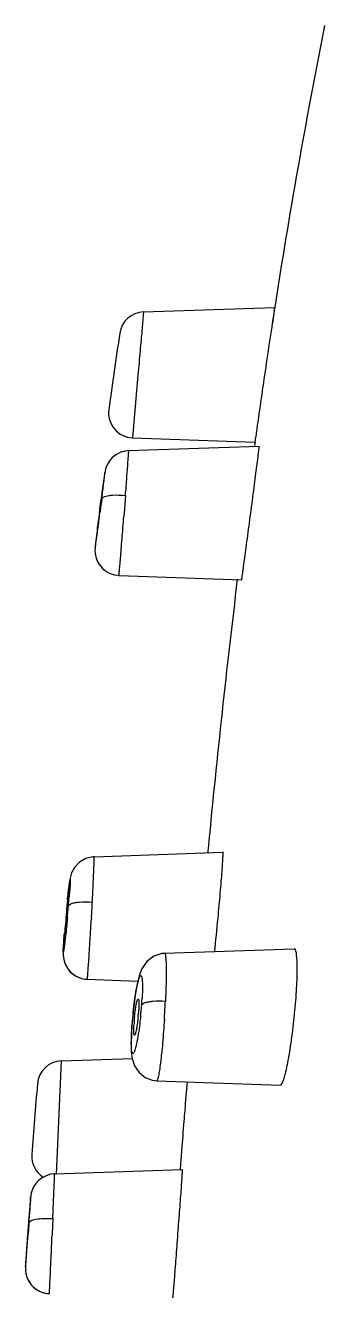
# Model space of a CAD drawing. Extents: x 60834 to 61254, y -28661 to -28364.
# Drawn here: x 61156.34 to 61162.35, y -28463.46 to -28437.96 of the extents above; entities that cross this region are included whole.
import ezdxf

# ---------------------------------------------------------------- set-up
doc = ezdxf.new("R2010")
doc.units = 0
doc.header["$LTSCALE"] = 7
doc.header["$MEASUREMENT"] = 0
doc.layers.add('08_ALL_FEATURES', color=7, linetype='CONTINUOUS')

msp = doc.modelspace()

# ---------------------------------------------------------------- linework, layer by layer
at = {"layer": '08_ALL_FEATURES', "color": 7, "linetype": 'Continuous'}
for p, q in [((61162.349, -28437.957), (61162.334, -28438.034)), ((61158.711, -28443.718), (61161.347, -28443.626)), ((61161.328, -28443.751), (61161.299, -28443.941)), ((61161.335, -28443.7), (61161.347, -28443.626)), ((61161.347, -28443.626), (61161.338, -28443.686)), ((61158.599, -28444.987), (61158.491, -28446.249)), ((61158.491, -28446.249), (61160.951, -28446.334)), ((61160.951, -28446.334), (61160.959, -28446.278)), ((61160.959, -28446.278), (61160.965, -28446.233)), ((61158.412, -28446.506), (61161.033, -28446.414)), ((61160.951, -28446.334), (61160.942, -28446.403)), ((61157.893, -28447.224), (61157.854, -28447.509)), ((61157.87, -28447.484), (61157.849, -28447.651)), ((61158.348, -28447.409), (61158.321, -28447.764)), ((61157.849, -28447.651), (61157.837, -28447.738)), ((61158.321, -28447.764), (61158.316, -28447.826)), ((61157.756, -28448.288), (61157.749, -28448.353)), ((61157.777, -28448.113), (61157.756, -28448.288)), ((61158.218, -28449.016), (61160.684, -28449.102)), ((61160.014, -28454.447), (61160.003, -28454.555)), ((61157.716, -28454.672), (61160.305, -28454.582)), ((61157.717, -28454.672), (61157.717, -28454.672)), ((61160.003, -28454.555), (61160, -28454.592)), ((61157.664, -28455.906), (61157.661, -28455.95)), ((61157.102, -28456.456), (61157.097, -28456.534)), ((61159.132, -28456.614), (61161.738, -28456.523)), ((61159.132, -28456.614), (61159.133, -28456.614)), ((61157.579, -28457.136), (61157.579, -28457.136)), ((61157.58, -28457.136), (61158.599, -28457.171)), ((61158.624, -28457.066), (61158.584, -28457.233)), ((61158.507, -28457.738), (61158.477, -28458.053)), ((61158.481, -28458.041), (61158.477, -28458.053)), ((61158.466, -28458.238), (61158.461, -28458.435)), ((61158.465, -28458.27), (61158.461, -28458.467)), ((61158.477, -28458.053), (61158.466, -28458.238)), ((61157.059, -28458.776), (61157.002, -28459.987)), ((61157.059, -28458.776), (61158.481, -28458.726)), ((61158.976, -28459.176), (61161.462, -28459.263)), ((61157.002, -28459.987), (61156.953, -28461.06)), ((61159.451, -28460.968), (61159.468, -28460.75)), ((61156.924, -28461.047), (61159.494, -28460.957)), ((61156.434, -28461.607), (61156.423, -28461.751)), ((61156.423, -28461.751), (61156.393, -28462.128)), ((61156.407, -28462.036), (61156.427, -28461.763)), ((61156.407, -28462.036), (61156.397, -28462.169)), ((61156.41, -28461.913), (61156.406, -28461.962)), ((61156.888, -28461.946), (61156.875, -28462.253)), ((61156.371, -28462.513), (61156.392, -28462.237)), ((61156.38, -28462.365), (61156.389, -28462.253)), ((61156.391, -28462.189), (61156.386, -28462.253)), ((61156.397, -28462.169), (61156.392, -28462.237)), ((61156.875, -28462.253), (61156.873, -28462.289)), ((61156.365, -28462.511), (61156.346, -28462.791)), ((61156.346, -28462.791), (61156.34, -28462.874))]:
    msp.add_line(p, q, dxfattribs=at)
for points in [[(61158.384, -28446.509), (61158.267, -28446.534), (61158.166, -28446.583), (61158.083, -28446.648), (61158.019, -28446.724)], [(61158.413, -28446.507), (61158.38, -28446.509), (61158.26, -28446.537)], [(61158.019, -28446.724), (61157.974, -28446.804), (61157.949, -28446.876), (61157.938, -28446.921), (61157.933, -28446.951), (61157.927, -28446.984), (61157.921, -28447.028), (61157.913, -28447.082), (61157.893, -28447.224)], [(61157.749, -28448.353), (61157.743, -28448.404), (61157.739, -28448.441), (61157.737, -28448.472), (61157.735, -28448.515), (61157.74, -28448.585), (61157.758, -28448.666), (61157.792, -28448.747), (61157.837, -28448.817), (61157.887, -28448.874)], [(61157.735, -28448.529), (61157.744, -28448.61), (61157.767, -28448.69), (61157.8, -28448.761), (61157.841, -28448.823), (61157.889, -28448.876), (61157.942, -28448.92)], [(61157.943, -28448.921), (61158.001, -28448.957), (61158.062, -28448.984), (61158.124, -28449.003), (61158.188, -28449.013), (61158.217, -28449.015)], [(61157.717, -28454.673), (61157.695, -28454.674), (61157.55, -28454.708), (61157.421, -28454.783), (61157.324, -28454.887), (61157.266, -28454.997), (61157.242, -28455.077), (61157.233, -28455.129), (61157.224, -28455.185), (61157.215, -28455.259), (61157.203, -28455.352), (61157.191, -28455.463), (61157.178, -28455.59), (61157.164, -28455.729)], [(61157.118, -28456.234), (61157.109, -28456.356), (61157.102, -28456.456)], [(61157.097, -28456.534), (61157.095, -28456.594), (61157.096, -28456.653), (61157.107, -28456.738), (61157.136, -28456.83), (61157.182, -28456.914), (61157.24, -28456.986), (61157.31, -28457.044), (61157.386, -28457.089), (61157.466, -28457.118), (61157.546, -28457.132), (61157.579, -28457.135)], [(61157.1, -28456.701), (61157.125, -28456.801), (61157.168, -28456.892), (61157.225, -28456.97), (61157.294, -28457.033), (61157.37, -28457.081), (61157.451, -28457.113), (61157.533, -28457.131), (61157.579, -28457.135)], [(61159.133, -28456.615), (61159.08, -28456.62), (61158.919, -28456.671), (61158.774, -28456.78), (61158.677, -28456.924), (61158.624, -28457.066)], [(61158.584, -28457.233), (61158.544, -28457.456), (61158.507, -28457.738)], [(61158.598, -28457.171), (61158.59, -28457.201), (61158.545, -28457.449)], [(61158.461, -28458.435), (61158.465, -28458.592), (61158.481, -28458.728), (61158.527, -28458.874), (61158.62, -28459.013), (61158.745, -28459.11), (61158.882, -28459.163), (61158.975, -28459.175)], [(61156.924, -28461.048), (61156.844, -28461.057), (61156.753, -28461.085), (61156.672, -28461.127), (61156.602, -28461.181), (61156.546, -28461.242), (61156.503, -28461.308), (61156.472, -28461.375), (61156.454, -28461.439), (61156.446, -28461.482), (61156.444, -28461.503), (61156.442, -28461.521), (61156.44, -28461.543), (61156.434, -28461.607)], [(61156.34, -28462.874), (61156.339, -28462.904), (61156.337, -28462.926), (61156.337, -28462.953), (61156.34, -28463.01), (61156.352, -28463.077), (61156.375, -28463.146), (61156.409, -28463.214), (61156.454, -28463.277), (61156.508, -28463.332), (61156.57, -28463.378), (61156.635, -28463.413), (61156.701, -28463.437), (61156.766, -28463.451), (61156.819, -28463.455)], [(61156.347, -28463.055), (61156.366, -28463.123), (61156.397, -28463.193), (61156.439, -28463.259), (61156.491, -28463.317), (61156.552, -28463.366), (61156.618, -28463.405), (61156.686, -28463.432), (61156.753, -28463.448), (61156.819, -28463.455)]]:
    msp.add_lwpolyline(points, dxfattribs=at)
for centre, radius, start, end in [((61294.369, -28464.219), 134.606, 168.78269, 171.19991), ((61158.728, -28444.218), 0.5, 92, 171.5464), ((61324.029, -28468.76), 164.613, 171.24348, 171.69638), ((61318.784, -28467.998), 162.313, 171.54923, 172.09685), ((61332.97, -28470.06), 173.648, 171.698, 172.11328), ((61158.508, -28445.749), 0.5, 172.094, 268), ((61191.655, -28451.942), 34.091, 171.8889, 172.3815), ((61052.415, -28433.944), 106.321, 352.6832, 352.83639), ((61118.056, -28442.598), 40.108, 352.5995, 352.8526), ((61018.949, -28429.637), 140.063, 352.45565, 352.5749), ((61188.098, -28451.683), 30.526, 172.6239, 172.9032), ((61113.242, -28441.986), 44.961, 352.3993, 352.6163), ((61106.258, -28441.222), 51.989, 352.2213, 352.4794), ((61380.997, -28475.724), 222.005, 173.10992, 174.50027), ((61135.523, -28453.718), 21.766, 355.0729, 355.5593), ((61145.859, -28454.823), 11.362, 354.9347, 355.3726), ((61123.247, -28452.667), 34.086, 354.7074, 354.9527), ((61127.736, -28453.061), 29.58, 354.9483, 355.1002), ((61060.373, -28450.46), 97.444, 356.79598, 356.98691), ((61169.443, -28457.066), 12.342, 174.6081, 175.2841), ((61143.777, -28454.649), 13.451, 353.9428, 354.6356), ((61142.951, -28454.57), 14.281, 354.6294, 354.9503), ((61121.87, -28452.541), 35.469, 354.5882, 354.7094), ((61105.759, -28450.781), 54.689, 353.9037, 354.623), ((61152.364, -28457.167), 6.327, 355.6268, 356.7009), ((61151.189, -28457.081), 7.506, 354.5129, 355.6526), ((61139.193, -28456.647), 19.978, 356.4094, 357.3377), ((61165.957, -28458.596), 7.497, 174.5767, 175.7541), ((61166.403, -28458.636), 7.944, 174.0668, 174.5889), ((61161.785, -28458.227), 3.272, 174.223, 177.0348), ((61155.064, -28457.539), 3.556, 354.2108, 355.4596), ((61150.748, -28457.04), 7.948, 353.9703, 354.5236), ((61137.979, -28456.575), 21.195, 356.3013, 356.4218), ((61157.077, -28459.276), 0.5, 91.9987, 175.3634), ((61572.502, -28492.964), 417.289, 175.36386, 175.55957), ((61156.964, -28460.695), 0.5, 175.5609, 237.799), ((61118.386, -28459.034), 38.139, 355.8968, 356.169), ((61213.417, -28466.318), 57.177, 175.3574, 175.5818), ((61189.303, -28464.698), 33.007, 175.7529, 176.0239)]:
    msp.add_arc(centre, radius, start, end, dxfattribs=at)
for points, knots in [([(61158.711, -28443.718), (61158.709, -28443.719), (61158.712, -28443.73), (61158.707, -28443.746), (61158.706, -28443.778), (61158.701, -28443.819), (61158.697, -28443.872), (61158.689, -28443.964), (61158.677, -28444.103), (61158.659, -28444.292), (61158.64, -28444.509), (61158.62, -28444.744), (61158.606, -28444.905), (61158.599, -28444.987)], [0, 0, 0, 0, 0.004876, 0.019375, 0.043305, 0.076474, 0.118629, 0.169273, 0.29381, 0.445376, 0.618217, 0.805856, 1, 1, 1, 1]), ([(61158.348, -28447.409), (61158.353, -28447.346), (61158.363, -28447.226), (61158.375, -28447.053), (61158.387, -28446.898), (61158.396, -28446.766), (61158.403, -28446.671), (61158.407, -28446.609), (61158.41, -28446.573), (61158.411, -28446.546), (61158.414, -28446.523), (61158.411, -28446.515), (61158.414, -28446.506), (61158.413, -28446.506)], [0, 0, 0, 0, 0.207684, 0.401054, 0.574064, 0.721948, 0.841164, 0.888968, 0.92852, 0.959605, 0.982013, 0.995529, 1, 1, 1, 1]), ([(61160.865, -28447.764), (61160.877, -28447.677), (61160.899, -28447.506), (61160.932, -28447.256), (61160.962, -28447.026), (61160.988, -28446.824), (61161.007, -28446.676), (61161.019, -28446.578), (61161.026, -28446.521), (61161.03, -28446.478), (61161.036, -28446.442), (61161.034, -28446.429), (61161.038, -28446.414), (61161.036, -28446.414)], [0, 0, 0, 0, 0.193989, 0.381416, 0.554289, 0.706099, 0.830997, 0.881748, 0.923902, 0.957092, 0.981008, 0.995352, 1, 1, 1, 1]), ([(61157.927, -28446.986), (61157.926, -28446.995), (61157.918, -28447.044), (61157.911, -28447.092), (61157.906, -28447.132)], [0, 0, 0, 0, 0.187561, 1, 1, 1, 1]), ([(61157.906, -28447.202), (61157.908, -28447.184), (61157.916, -28447.122), (61157.924, -28447.06), (61157.929, -28447.017)], [0, 0, 0, 0, 0.30055, 1, 1, 1, 1]), ([(61157.929, -28447.017), (61157.931, -28446.992), (61157.942, -28446.906), (61157.93, -28446.972), (61157.927, -28446.986)], [0, 0, 0, 0, 0.631693, 1, 1, 1, 1]), ([(61157.824, -28447.764), (61157.828, -28447.736), (61157.841, -28447.639), (61157.853, -28447.543), (61157.863, -28447.475)], [0, 0, 0, 0, 0.294287, 1, 1, 1, 1]), ([(61157.871, -28447.425), (61157.872, -28447.425), (61157.87, -28447.431), (61157.871, -28447.437), (61157.869, -28447.452), (61157.866, -28447.48), (61157.86, -28447.526), (61157.855, -28447.566), (61157.853, -28447.589)], [0, 0, 0, 0, 0.017073, 0.067874, 0.151437, 0.266717, 0.584711, 1, 1, 1, 1]), ([(61157.863, -28447.475), (61157.864, -28447.468), (61157.866, -28447.456), (61157.868, -28447.439), (61157.871, -28447.432), (61157.87, -28447.425), (61157.871, -28447.425)], [0, 0, 0, 0, 0.427555, 0.740742, 0.933487, 1, 1, 1, 1]), ([(61157.87, -28447.484), (61157.874, -28447.465), (61157.923, -28447.426), (61157.976, -28447.417), (61158.011, -28447.411)], [0, 0, 0, 0, 0.349514, 1, 1, 1, 1]), ([(61158.011, -28447.411), (61158.036, -28447.406), (61158.148, -28447.394), (61158.262, -28447.399), (61158.348, -28447.409)], [0, 0, 0, 0, 0.22517, 1, 1, 1, 1]), ([(61158.217, -28449.016), (61158.219, -28449.015), (61158.217, -28449.005), (61158.221, -28448.99), (61158.222, -28448.961), (61158.227, -28448.922), (61158.231, -28448.873), (61158.238, -28448.787), (61158.249, -28448.659), (61158.264, -28448.482), (61158.28, -28448.279), (61158.297, -28448.057), (61158.309, -28447.904), (61158.316, -28447.826)], [0, 0, 0, 0, 0.005061, 0.019503, 0.043243, 0.076154, 0.117869, 0.167933, 0.291282, 0.44195, 0.614658, 0.803313, 1, 1, 1, 1]), ([(61160.682, -28449.102), (61160.684, -28449.102), (61160.683, -28449.089), (61160.689, -28449.073), (61160.692, -28449.039), (61160.7, -28448.995), (61160.707, -28448.939), (61160.721, -28448.842), (61160.741, -28448.696), (61160.768, -28448.496), (61160.798, -28448.268), (61160.831, -28448.021), (61160.854, -28447.851), (61160.865, -28447.764)], [0, 0, 0, 0, 0.005127, 0.019799, 0.043966, 0.07735, 0.11958, 0.170275, 0.294941, 0.446322, 0.618754, 0.805939, 1, 1, 1, 1]), ([(61157.784, -28448.1), (61157.783, -28448.1), (61157.785, -28448.093), (61157.784, -28448.086), (61157.787, -28448.069), (61157.79, -28448.037), (61157.797, -28447.983), (61157.802, -28447.938), (61157.805, -28447.912)], [0, 0, 0, 0, 0.01742, 0.068956, 0.153547, 0.270015, 0.588616, 1, 1, 1, 1]), ([(61157.792, -28448.051), (61157.791, -28448.058), (61157.789, -28448.07), (61157.787, -28448.087), (61157.784, -28448.094), (61157.785, -28448.1), (61157.784, -28448.1)], [0, 0, 0, 0, 0.427994, 0.741331, 0.933929, 1, 1, 1, 1]), ([(61157.808, -28447.933), (61157.806, -28447.945), (61157.801, -28447.984), (61157.796, -28448.023), (61157.792, -28448.051)], [0, 0, 0, 0, 0.293514, 1, 1, 1, 1]), ([(61157.767, -28448.192), (61157.757, -28448.278), (61157.719, -28448.597), (61157.76, -28448.322), (61157.768, -28448.259)], [0, 0, 0, 0, 0.573134, 1, 1, 1, 1]), ([(61157.681, -28455.582), (61157.685, -28455.519), (61157.691, -28455.398), (61157.7, -28455.224), (61157.707, -28455.068), (61157.712, -28454.934), (61157.716, -28454.839), (61157.718, -28454.776), (61157.718, -28454.74), (61157.719, -28454.712), (61157.719, -28454.69), (61157.717, -28454.681), (61157.718, -28454.672), (61157.717, -28454.672)], [0, 0, 0, 0, 0.207013, 0.400154, 0.573193, 0.721254, 0.840684, 0.888585, 0.928226, 0.959385, 0.981844, 0.995396, 1, 1, 1, 1]), ([(61160.208, -28455.906), (61160.216, -28455.82), (61160.231, -28455.652), (61160.253, -28455.406), (61160.272, -28455.18), (61160.288, -28454.982), (61160.299, -28454.837), (61160.304, -28454.741), (61160.307, -28454.685), (61160.309, -28454.643), (61160.31, -28454.609), (61160.308, -28454.595), (61160.308, -28454.581), (61160.306, -28454.582)], [0, 0, 0, 0, 0.194612, 0.382559, 0.555647, 0.707351, 0.831862, 0.882375, 0.924282, 0.957214, 0.980912, 0.995143, 1, 1, 1, 1]), ([(61157.209, -28455.305), (61157.212, -28455.283), (61157.217, -28455.243), (61157.223, -28455.192), (61157.231, -28455.155), (61157.231, -28455.135), (61157.24, -28455.122), (61157.238, -28455.151), (61157.239, -28455.17), (61157.237, -28455.199), (61157.236, -28455.214)], [0, 0, 0, 0, 0.246989, 0.441597, 0.578926, 0.655677, 0.672596, 0.721744, 0.831678, 1, 1, 1, 1]), ([(61157.236, -28455.214), (61157.236, -28455.227), (61157.232, -28455.29), (61157.227, -28455.353), (61157.223, -28455.404)], [0, 0, 0, 0, 0.203444, 1, 1, 1, 1]), ([(61157.183, -28455.54), (61157.185, -28455.518), (61157.194, -28455.44), (61157.202, -28455.361), (61157.209, -28455.305)], [0, 0, 0, 0, 0.277971, 1, 1, 1, 1]), ([(61157.155, -28455.906), (61157.159, -28455.866), (61157.165, -28455.808), (61157.173, -28455.734), (61157.178, -28455.686), (61157.183, -28455.648), (61157.185, -28455.617), (61157.191, -28455.603), (61157.19, -28455.591), (61157.192, -28455.591)], [0, 0, 0, 0, 0.380291, 0.553323, 0.704557, 0.828874, 0.921585, 0.979395, 1, 1, 1, 1]), ([(61157.192, -28455.591), (61157.193, -28455.591), (61157.192, -28455.596), (61157.193, -28455.602), (61157.192, -28455.615), (61157.191, -28455.64), (61157.188, -28455.683), (61157.185, -28455.719), (61157.184, -28455.74)], [0, 0, 0, 0, 0.017222, 0.067469, 0.150431, 0.265307, 0.583208, 1, 1, 1, 1]), ([(61157.201, -28455.666), (61157.202, -28455.662), (61157.21, -28455.643), (61157.228, -28455.631), (61157.243, -28455.623)], [0, 0, 0, 0, 0.193366, 1, 1, 1, 1]), ([(61157.243, -28455.623), (61157.249, -28455.62), (61157.281, -28455.606), (61157.315, -28455.598), (61157.343, -28455.593)], [0, 0, 0, 0, 0.205153, 1, 1, 1, 1]), ([(61157.343, -28455.593), (61157.368, -28455.588), (61157.48, -28455.574), (61157.594, -28455.576), (61157.681, -28455.582)], [0, 0, 0, 0, 0.225595, 1, 1, 1, 1]), ([(61157.181, -28455.886), (61157.177, -28455.935), (61157.16, -28456.109), (61157.142, -28456.283), (61157.127, -28456.408)], [0, 0, 0, 0, 0.280799, 1, 1, 1, 1]), ([(61157.579, -28457.136), (61157.581, -28457.135), (61157.58, -28457.124), (61157.585, -28457.11), (61157.587, -28457.08), (61157.591, -28457.042), (61157.594, -28456.992), (61157.601, -28456.907), (61157.61, -28456.779), (61157.622, -28456.602), (61157.635, -28456.4), (61157.648, -28456.18), (61157.657, -28456.028), (61157.661, -28455.95)], [0, 0, 0, 0, 0.00524, 0.019786, 0.043628, 0.076646, 0.118468, 0.168639, 0.292182, 0.442973, 0.615648, 0.804011, 1, 1, 1, 1]), ([(61157.1, -28456.501), (61157.1, -28456.483), (61157.106, -28456.391), (61157.113, -28456.299), (61157.119, -28456.225)], [0, 0, 0, 0, 0.193946, 1, 1, 1, 1]), ([(61157.133, -28456.219), (61157.132, -28456.219), (61157.133, -28456.213), (61157.132, -28456.207), (61157.133, -28456.192), (61157.134, -28456.163), (61157.137, -28456.115), (61157.141, -28456.074), (61157.142, -28456.051)], [0, 0, 0, 0, 0.01768, 0.068699, 0.152618, 0.268499, 0.586716, 1, 1, 1, 1]), ([(61157.153, -28456.068), (61157.151, -28456.089), (61157.147, -28456.126), (61157.142, -28456.169), (61157.138, -28456.194), (61157.136, -28456.208), (61157.134, -28456.214), (61157.134, -28456.219), (61157.133, -28456.219)], [0, 0, 0, 0, 0.413202, 0.729607, 0.84492, 0.929267, 0.981271, 1, 1, 1, 1]), ([(61157.127, -28456.408), (61157.124, -28456.43), (61157.119, -28456.47), (61157.113, -28456.521), (61157.105, -28456.559), (61157.105, -28456.578), (61157.096, -28456.592), (61157.098, -28456.564), (61157.097, -28456.544), (61157.099, -28456.516), (61157.1, -28456.501)], [0, 0, 0, 0, 0.24736, 0.442562, 0.580692, 0.658438, 0.676405, 0.724387, 0.833039, 1, 1, 1, 1]), ([(61159.133, -28456.615), (61159.14, -28456.616), (61159.149, -28456.646), (61159.156, -28456.691), (61159.163, -28456.778), (61159.166, -28456.89), (61159.166, -28457.031), (61159.163, -28457.262), (61159.156, -28457.446), (61159.15, -28457.575)], [0, 0, 0, 0, 0.021728, 0.075111, 0.161586, 0.280342, 0.428022, 0.600071, 1, 1, 1, 1]), ([(61161.74, -28457.898), (61161.758, -28457.723), (61161.786, -28457.399), (61161.802, -28457.016), (61161.799, -28456.769), (61161.786, -28456.64), (61161.777, -28456.566), (61161.752, -28456.523), (61161.74, -28456.523)], [0, 0, 0, 0, 0.379857, 0.701868, 0.825165, 0.916796, 0.97424, 1, 1, 1, 1]), ([(61158.539, -28457.509), (61158.543, -28457.486), (61158.556, -28457.401), (61158.571, -28457.317), (61158.584, -28457.257)], [0, 0, 0, 0, 0.277, 1, 1, 1, 1]), ([(61158.584, -28457.257), (61158.59, -28457.226), (61158.601, -28457.183), (61158.616, -28457.131), (61158.626, -28457.103), (61158.636, -28457.082), (61158.644, -28457.068), (61158.655, -28457.061), (61158.665, -28457.066), (61158.671, -28457.08), (61158.68, -28457.111), (61158.686, -28457.17), (61158.69, -28457.26), (61158.689, -28457.33), (61158.688, -28457.369)], [0, 0, 0, 0, 0.180388, 0.25161, 0.309242, 0.352849, 0.382834, 0.401436, 0.41766, 0.443498, 0.482733, 0.603192, 0.777833, 1, 1, 1, 1]), ([(61158.501, -28457.815), (61158.504, -28457.789), (61158.515, -28457.687), (61158.528, -28457.585), (61158.539, -28457.509)], [0, 0, 0, 0, 0.256856, 1, 1, 1, 1]), ([(61158.579, -28457.582), (61158.582, -28457.57), (61158.587, -28457.555), (61158.596, -28457.534), (61158.602, -28457.533)], [0, 0, 0, 0, 0.696671, 1, 1, 1, 1]), ([(61158.602, -28457.533), (61158.607, -28457.533), (61158.613, -28457.556), (61158.616, -28457.587), (61158.618, -28457.647), (61158.616, -28457.691), (61158.615, -28457.716)], [0, 0, 0, 0, 0.079676, 0.277161, 0.590646, 1, 1, 1, 1]), ([(61158.688, -28457.369), (61158.688, -28457.381), (61158.686, -28457.436), (61158.683, -28457.49), (61158.681, -28457.531)], [0, 0, 0, 0, 0.236215, 1, 1, 1, 1]), ([(61158.529, -28457.898), (61158.53, -28457.882), (61158.537, -28457.821), (61158.545, -28457.76), (61158.552, -28457.716)], [0, 0, 0, 0, 0.258889, 1, 1, 1, 1]), ([(61158.552, -28457.716), (61158.554, -28457.702), (61158.561, -28457.657), (61158.57, -28457.613), (61158.579, -28457.582)], [0, 0, 0, 0, 0.295971, 1, 1, 1, 1]), ([(61158.615, -28457.716), (61158.615, -28457.724), (61158.613, -28457.759), (61158.611, -28457.794), (61158.609, -28457.821)], [0, 0, 0, 0, 0.238225, 1, 1, 1, 1]), ([(61158.673, -28457.65), (61158.675, -28457.646), (61158.688, -28457.629), (61158.708, -28457.619), (61158.724, -28457.612)], [0, 0, 0, 0, 0.188043, 1, 1, 1, 1]), ([(61158.724, -28457.612), (61158.731, -28457.609), (61158.764, -28457.597), (61158.798, -28457.59), (61158.826, -28457.586)], [0, 0, 0, 0, 0.209741, 1, 1, 1, 1]), ([(61158.826, -28457.586), (61158.85, -28457.581), (61158.958, -28457.569), (61159.067, -28457.57), (61159.15, -28457.575)], [0, 0, 0, 0, 0.228171, 1, 1, 1, 1]), ([(61158.468, -28458.263), (61158.469, -28458.245), (61158.472, -28458.171), (61158.477, -28458.097), (61158.481, -28458.041)], [0, 0, 0, 0, 0.2374, 1, 1, 1, 1]), ([(61158.653, -28457.875), (61158.647, -28457.928), (61158.625, -28458.116), (61158.597, -28458.304), (61158.568, -28458.438)], [0, 0, 0, 0, 0.280767, 1, 1, 1, 1]), ([(61158.602, -28457.898), (61158.6, -28457.914), (61158.594, -28457.974), (61158.586, -28458.035), (61158.578, -28458.08)], [0, 0, 0, 0, 0.259245, 1, 1, 1, 1]), ([(61159.13, -28457.942), (61159.119, -28458.101), (61159.102, -28458.331), (61159.075, -28458.622), (61159.054, -28458.806), (61159.033, -28458.957), (61159.014, -28459.068), (61158.998, -28459.137), (61158.986, -28459.167), (61158.979, -28459.176), (61158.975, -28459.176)], [0, 0, 0, 0, 0.381899, 0.553503, 0.703482, 0.826597, 0.918689, 0.976441, 0.992112, 1, 1, 1, 1]), ([(61161.46, -28459.263), (61161.473, -28459.263), (61161.502, -28459.221), (61161.529, -28459.148), (61161.566, -28459.02), (61161.602, -28458.854), (61161.64, -28458.649), (61161.691, -28458.327), (61161.722, -28458.073), (61161.74, -28457.898)], [0, 0, 0, 0, 0.027726, 0.087705, 0.180916, 0.304495, 0.453951, 0.623992, 1, 1, 1, 1]), ([(61158.47, -28458.529), (61158.468, -28458.511), (61158.464, -28458.423), (61158.466, -28458.334), (61158.468, -28458.263)], [0, 0, 0, 0, 0.198542, 1, 1, 1, 1]), ([(61158.529, -28458.26), (61158.523, -28458.26), (61158.517, -28458.234), (61158.514, -28458.2), (61158.513, -28458.134), (61158.515, -28458.086), (61158.517, -28458.058)], [0, 0, 0, 0, 0.080818, 0.280619, 0.594454, 1, 1, 1, 1]), ([(61158.552, -28458.213), (61158.548, -28458.225), (61158.544, -28458.239), (61158.534, -28458.26), (61158.529, -28458.26)], [0, 0, 0, 0, 0.700905, 1, 1, 1, 1]), ([(61158.578, -28458.08), (61158.576, -28458.093), (61158.569, -28458.138), (61158.56, -28458.182), (61158.552, -28458.213)], [0, 0, 0, 0, 0.296574, 1, 1, 1, 1]), ([(61158.568, -28458.438), (61158.563, -28458.461), (61158.553, -28458.504), (61158.538, -28458.559), (61158.522, -28458.597), (61158.512, -28458.623), (61158.491, -28458.631), (61158.481, -28458.605), (61158.474, -28458.575), (61158.471, -28458.546), (61158.47, -28458.529)], [0, 0, 0, 0, 0.231711, 0.416127, 0.549427, 0.630574, 0.671098, 0.729531, 0.838376, 1, 1, 1, 1]), ([(61159.528, -28459.987), (61159.534, -28459.917), (61159.555, -28459.652), (61159.576, -28459.388), (61159.592, -28459.195)], [0, 0, 0, 0, 0.26706, 1, 1, 1, 1]), ([(61159.468, -28460.75), (61159.472, -28460.692), (61159.492, -28460.438), (61159.512, -28460.184), (61159.528, -28459.987)], [0, 0, 0, 0, 0.227428, 1, 1, 1, 1]), ([(61156.888, -28461.946), (61156.891, -28461.884), (61156.896, -28461.764), (61156.903, -28461.593), (61156.91, -28461.438), (61156.915, -28461.306), (61156.919, -28461.212), (61156.921, -28461.15), (61156.923, -28461.114), (61156.923, -28461.086), (61156.925, -28461.064), (61156.923, -28461.056), (61156.926, -28461.046), (61156.924, -28461.047)], [0, 0, 0, 0, 0.206642, 0.399621, 0.572643, 0.720798, 0.840387, 0.888382, 0.928121, 0.959374, 0.981912, 0.995505, 1, 1, 1, 1]), ([(61159.403, -28462.253), (61159.409, -28462.169), (61159.421, -28462.004), (61159.439, -28461.764), (61159.456, -28461.543), (61159.47, -28461.349), (61159.48, -28461.207), (61159.486, -28461.114), (61159.49, -28461.059), (61159.492, -28461.018), (61159.496, -28460.983), (61159.493, -28460.971), (61159.497, -28460.956), (61159.495, -28460.957)], [0, 0, 0, 0, 0.194587, 0.382413, 0.555401, 0.707057, 0.831618, 0.882178, 0.924158, 0.957208, 0.981034, 0.995347, 1, 1, 1, 1]), ([(61156.44, -28461.583), (61156.441, -28461.56), (61156.447, -28461.436), (61156.432, -28461.632), (61156.427, -28461.69)], [0, 0, 0, 0, 0.275394, 1, 1, 1, 1]), ([(61156.389, -28462.253), (61156.391, -28462.227), (61156.397, -28462.141), (61156.404, -28462.054), (61156.407, -28461.994)], [0, 0, 0, 0, 0.305194, 1, 1, 1, 1]), ([(61156.409, -28461.965), (61156.408, -28461.965), (61156.41, -28461.974), (61156.406, -28461.983), (61156.406, -28462.004), (61156.403, -28462.03), (61156.401, -28462.063), (61156.396, -28462.117), (61156.393, -28462.16), (61156.391, -28462.189)], [0, 0, 0, 0, 0.018393, 0.07272, 0.160974, 0.280997, 0.42935, 0.601819, 1, 1, 1, 1]), ([(61156.407, -28461.994), (61156.408, -28461.987), (61156.41, -28461.977), (61156.408, -28461.969), (61156.41, -28461.965), (61156.409, -28461.965)], [0, 0, 0, 0, 0.744334, 0.934924, 1, 1, 1, 1]), ([(61156.407, -28462.036), (61156.408, -28462.032), (61156.414, -28462.013), (61156.432, -28462), (61156.446, -28461.993)], [0, 0, 0, 0, 0.193371, 1, 1, 1, 1]), ([(61156.446, -28461.993), (61156.477, -28461.976), (61156.562, -28461.955), (61156.647, -28461.947), (61156.698, -28461.944)], [0, 0, 0, 0, 0.411862, 1, 1, 1, 1]), ([(61156.366, -28462.54), (61156.367, -28462.539), (61156.366, -28462.534), (61156.368, -28462.526), (61156.369, -28462.51), (61156.372, -28462.48), (61156.375, -28462.431), (61156.379, -28462.388), (61156.38, -28462.365)], [0, 0, 0, 0, 0.018056, 0.070515, 0.156532, 0.274089, 0.592765, 1, 1, 1, 1]), ([(61156.819, -28463.456), (61156.82, -28463.455), (61156.819, -28463.446), (61156.822, -28463.43), (61156.822, -28463.402), (61156.825, -28463.364), (61156.827, -28463.315), (61156.831, -28463.231), (61156.837, -28463.105), (61156.845, -28462.931), (61156.857, -28462.655), (61156.867, -28462.439), (61156.873, -28462.289)], [0, 0, 0, 0, 0.005079, 0.019576, 0.043405, 0.076435, 0.118289, 0.168506, 0.292173, 0.443101, 0.615866, 1, 1, 1, 1]), ([(61159.301, -28463.543), (61159.303, -28463.542), (61159.3, -28463.53), (61159.306, -28463.515), (61159.307, -28463.482), (61159.311, -28463.44), (61159.315, -28463.386), (61159.323, -28463.293), (61159.334, -28463.152), (61159.349, -28462.96), (61159.366, -28462.74), (61159.384, -28462.501), (61159.396, -28462.337), (61159.403, -28462.253)], [0, 0, 0, 0, 0.00501, 0.019555, 0.043568, 0.076783, 0.11884, 0.169376, 0.29382, 0.445181, 0.617832, 0.805438, 1, 1, 1, 1]), ([(61156.374, -28462.393), (61156.37, -28462.439), (61156.359, -28462.591), (61156.349, -28462.743), (61156.342, -28462.847)], [0, 0, 0, 0, 0.309254, 1, 1, 1, 1]), ([(61156.343, -28462.877), (61156.344, -28462.857), (61156.354, -28462.736), (61156.364, -28462.615), (61156.371, -28462.513)], [0, 0, 0, 0, 0.163422, 1, 1, 1, 1]), ([(61156.375, -28462.409), (61156.373, -28462.427), (61156.371, -28462.459), (61156.368, -28462.497), (61156.367, -28462.518), (61156.366, -28462.53), (61156.367, -28462.535), (61156.366, -28462.54), (61156.366, -28462.54)], [0, 0, 0, 0, 0.417697, 0.734524, 0.849277, 0.932714, 0.983388, 1, 1, 1, 1]), ([(61156.342, -28462.847), (61156.341, -28462.871), (61156.335, -28462.954), (61156.341, -28462.891), (61156.343, -28462.877)], [0, 0, 0, 0, 0.633268, 1, 1, 1, 1])]:
    msp.add_open_spline(points, degree=3, knots=knots, dxfattribs=at)
msp.add_open_spline([(61156.698, -28461.944), (61156.761, -28461.941), (61156.825, -28461.942), (61156.888, -28461.946)], degree=3, dxfattribs=at)

doc.saveas('drawing.dxf')
